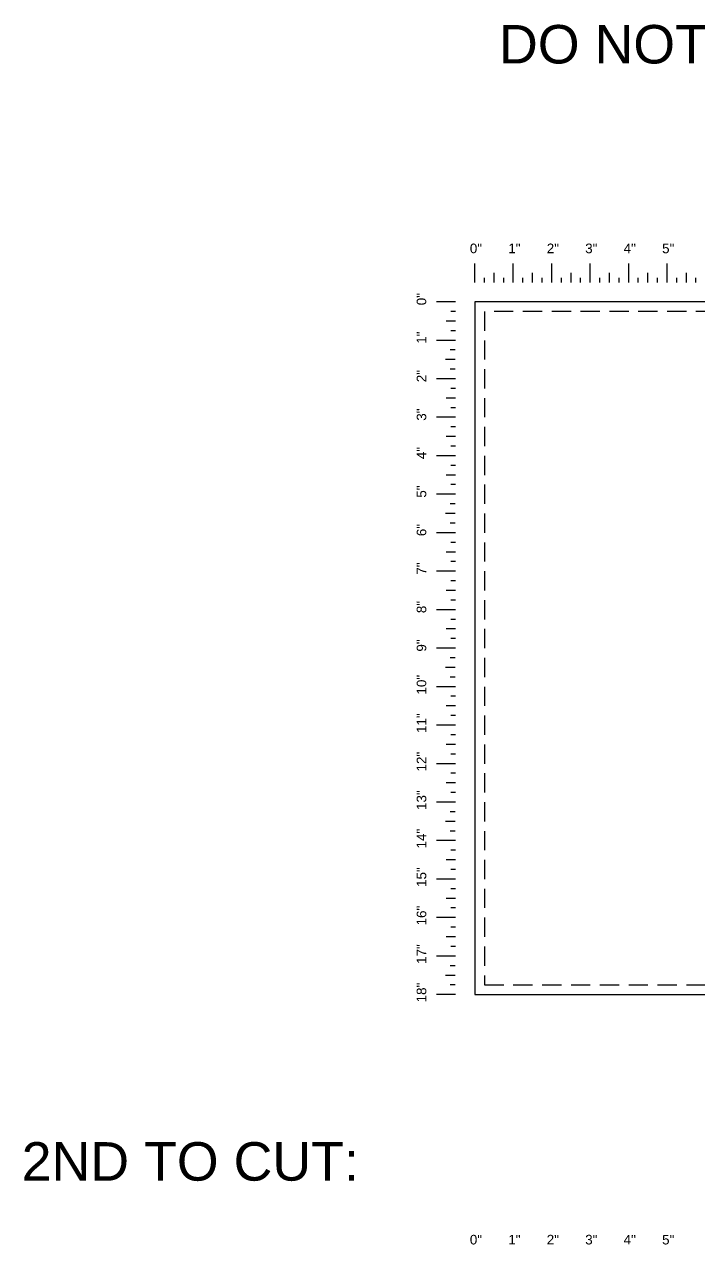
# Model space of a CAD drawing. Header units: inches. Extents: x 15 to 91, y 8 to 301.
# Drawn here: x 25.43 to 42.96, y 233.04 to 264.75 of the extents above; entities that cross this region are included whole.
import ezdxf

# ---------------------------------------------------------------- set-up
doc = ezdxf.new("R2010")
doc.units = ezdxf.units.IN
doc.header["$MEASUREMENT"] = 0
doc.linetypes.add('DASHED', pattern=[0.75, 0.5, -0.25])
doc.layers.get('Defpoints').update_dxf_attribs({"true_color": 0x000000})
doc.layers.add('4 - Cut - Interior (VECTOR)', color=2, linetype='Continuous', true_color=0xffff00)

msp = doc.modelspace()

# ---------------------------------------------------------------- linework, layer by layer
at = {"layer": 'Defpoints'}
for p, q in [((37.14, 258.039), (37.14, 258.539)), ((38.14, 258.039), (38.14, 258.539)), ((39.14, 258.039), (39.14, 258.539)), ((40.14, 258.039), (40.14, 258.539)), ((41.14, 258.039), (41.14, 258.539)), ((42.14, 258.039), (42.14, 258.539)), ((37.39, 258.039), (37.39, 258.164)), ((37.64, 258.039), (37.64, 258.289)), ((37.89, 258.039), (37.89, 258.164)), ((38.39, 258.039), (38.39, 258.164)), ((38.64, 258.039), (38.64, 258.289)), ((38.89, 258.039), (38.89, 258.164)), ((39.39, 258.039), (39.39, 258.164)), ((39.64, 258.039), (39.64, 258.289)), ((39.89, 258.039), (39.89, 258.164)), ((40.39, 258.039), (40.39, 258.164)), ((40.64, 258.039), (40.64, 258.289)), ((40.89, 258.039), (40.89, 258.164)), ((41.39, 258.039), (41.39, 258.164)), ((41.64, 258.039), (41.64, 258.289)), ((41.89, 258.039), (41.89, 258.164)), ((42.39, 258.039), (42.39, 258.164)), ((42.64, 258.039), (42.64, 258.289)), ((42.89, 258.039), (42.89, 258.164)), ((36.64, 257.539), (36.14, 257.539)), ((36.64, 257.289), (36.515, 257.289)), ((36.64, 257.039), (36.39, 257.039)), ((36.64, 256.539), (36.14, 256.539)), ((36.64, 256.789), (36.515, 256.789)), ((36.625, 256.289), (36.5, 256.289)), ((36.625, 256.039), (36.375, 256.039)), ((36.625, 255.789), (36.5, 255.789)), ((36.64, 255.539), (36.14, 255.539)), ((36.64, 255.289), (36.515, 255.289)), ((36.64, 255.039), (36.39, 255.039)), ((36.64, 254.789), (36.515, 254.789)), ((36.64, 254.539), (36.14, 254.539)), ((36.64, 254.289), (36.515, 254.289)), ((36.64, 254.039), (36.39, 254.039)), ((36.64, 253.789), (36.515, 253.789)), ((36.64, 253.539), (36.14, 253.539)), ((36.64, 253.039), (36.39, 253.039)), ((36.64, 253.289), (36.515, 253.289)), ((36.64, 252.789), (36.515, 252.789)), ((36.64, 252.539), (36.14, 252.539)), ((36.625, 252.289), (36.5, 252.289)), ((36.625, 252.039), (36.375, 252.039)), ((36.625, 251.789), (36.5, 251.789)), ((36.64, 251.539), (36.14, 251.539)), ((36.64, 251.289), (36.515, 251.289)), ((36.64, 251.039), (36.39, 251.039)), ((36.64, 250.539), (36.14, 250.539)), ((36.64, 250.789), (36.515, 250.789)), ((36.64, 250.289), (36.515, 250.289)), ((36.64, 250.039), (36.39, 250.039)), ((36.64, 249.539), (36.14, 249.539)), ((36.64, 249.789), (36.515, 249.789)), ((36.64, 249.289), (36.515, 249.289)), ((36.64, 249.039), (36.39, 249.039)), ((36.64, 248.789), (36.515, 248.789)), ((36.64, 248.539), (36.14, 248.539)), ((36.625, 248.289), (36.5, 248.289)), ((36.625, 248.039), (36.375, 248.039)), ((36.625, 247.789), (36.5, 247.789)), ((36.64, 247.539), (36.14, 247.539)), ((36.64, 247.039), (36.39, 247.039)), ((36.64, 247.289), (36.515, 247.289)), ((36.64, 246.789), (36.515, 246.789)), ((36.64, 246.539), (36.14, 246.539)), ((36.64, 246.039), (36.39, 246.039)), ((36.64, 246.289), (36.515, 246.289)), ((36.64, 245.789), (36.515, 245.789)), ((36.64, 245.539), (36.14, 245.539)), ((36.64, 245.289), (36.515, 245.289)), ((36.64, 245.039), (36.39, 245.039)), ((36.64, 244.789), (36.515, 244.789)), ((36.64, 244.539), (36.14, 244.539)), ((36.625, 244.289), (36.5, 244.289)), ((36.625, 244.039), (36.375, 244.039)), ((36.64, 243.539), (36.14, 243.539)), ((36.625, 243.789), (36.5, 243.789)), ((36.64, 243.289), (36.515, 243.289)), ((36.64, 243.039), (36.39, 243.039)), ((36.64, 242.789), (36.515, 242.789)), ((36.64, 242.539), (36.14, 242.539)), ((36.64, 242.289), (36.515, 242.289)), ((36.64, 242.039), (36.39, 242.039)), ((36.64, 241.789), (36.515, 241.789)), ((36.64, 241.539), (36.14, 241.539)), ((36.64, 241.289), (36.515, 241.289)), ((36.64, 241.039), (36.39, 241.039)), ((36.64, 240.789), (36.515, 240.789)), ((36.64, 240.539), (36.14, 240.539)), ((36.625, 240.039), (36.375, 240.039)), ((36.625, 240.289), (36.5, 240.289)), ((36.625, 239.789), (36.5, 239.789)), ((36.64, 239.539), (36.14, 239.539))]:
    msp.add_line(p, q, dxfattribs=at)
msp.add_lwpolyline([(37.14, 239.539), (69.14, 239.539), (69.14, 257.539), (37.14, 257.539)], close=True, dxfattribs=at)
at = {"layer": 'Defpoints', "linetype": 'DASHED'}
msp.add_lwpolyline([(37.39, 239.789), (68.89, 239.789), (68.89, 257.289), (37.39, 257.289)], close=True, dxfattribs=at)

# ---------------------------------------------------------------- texts
at = {"layer": '4 - Cut - Interior (VECTOR)', "insert": (52.708, 264.733), "char_height": 1, "width": 31.26506, "attachment_point": 2, "line_spacing_factor": 0.963855}
msp.add_mtext('\\fArial;DO NOT FORGET TO SAVE AS AN AUTOCAD\\P2010 FILE!!!!!!!', dxfattribs=at)
at = {"layer": 'Defpoints', "line_spacing_factor": 0.963855}
for s, insert, char_height, width, attachment_point in [('\\fArial;0"', (37.327, 259.053), 0.25, 0.54819, 3), ('\\fArial;1"', (38.327, 259.053), 0.25, 0.5241, 3), ('\\fArial;2"', (39.327, 259.053), 0.25, 0.55271, 3), ('\\fArial;3"', (40.327, 259.053), 0.25, 0.54819, 3), ('\\fArial;4"', (41.327, 259.053), 0.25, 0.55873, 3), ('\\fArial;5"', (42.327, 259.053), 0.25, 0.54819, 3), ('\\fArial;2ND TO CUT:', (29.739, 235.704), 1, 9.6988, 2), ('\\fArial;0"', (37.327, 233.296), 0.25, 0.54819, 3), ('\\fArial;1"', (38.327, 233.296), 0.25, 0.5241, 3), ('\\fArial;2"', (39.327, 233.296), 0.25, 0.55271, 3), ('\\fArial;3"', (40.327, 233.296), 0.25, 0.54819, 3), ('\\fArial;4"', (41.327, 233.296), 0.25, 0.55873, 3), ('\\fArial;5"', (42.327, 233.296), 0.25, 0.54819, 3)]:
    msp.add_mtext(s, dxfattribs=dict(at, insert=insert, char_height=char_height, width=width, attachment_point=attachment_point))
at = {"layer": 'Defpoints', "char_height": 0.25, "attachment_point": 1, "rotation": 90, "line_spacing_factor": 0.963855}
for s, insert, width in [('\\fArial;0"', (35.626, 257.45), 0.54819), ('\\fArial;1"', (35.626, 256.45), 0.5241), ('\\fArial;2"', (35.626, 255.45), 0.55271), ('\\fArial;3"', (35.626, 254.45), 0.54819), ('\\fArial;4"', (35.626, 253.45), 0.55873), ('\\fArial;5"', (35.626, 252.45), 0.54819), ('\\fArial;6"', (35.626, 251.45), 0.5497), ('\\fArial;7"', (35.626, 250.45), 0.54669), ('\\fArial;8"', (35.626, 249.45), 0.54819), ('\\fArial;9"', (35.626, 248.45), 0.54819), ('\\fArial;10"', (35.626, 247.335), 0.7244), ('\\fArial;11"', (35.626, 246.335), 0.6988), ('\\fArial;12"', (35.626, 245.335), 0.7244), ('\\fArial;13"', (35.626, 244.335), 0.7244), ('\\fArial;14"', (35.626, 243.335), 0.7244), ('\\fArial;15"', (35.626, 242.335), 0.7244), ('\\fArial;16"', (35.626, 241.335), 0.7244), ('\\fArial;17"', (35.626, 240.335), 0.7244), ('\\fArial;18"', (35.626, 239.335), 0.7244)]:
    msp.add_mtext(s, dxfattribs=dict(at, insert=insert, width=width))

doc.saveas('drawing.dxf')
